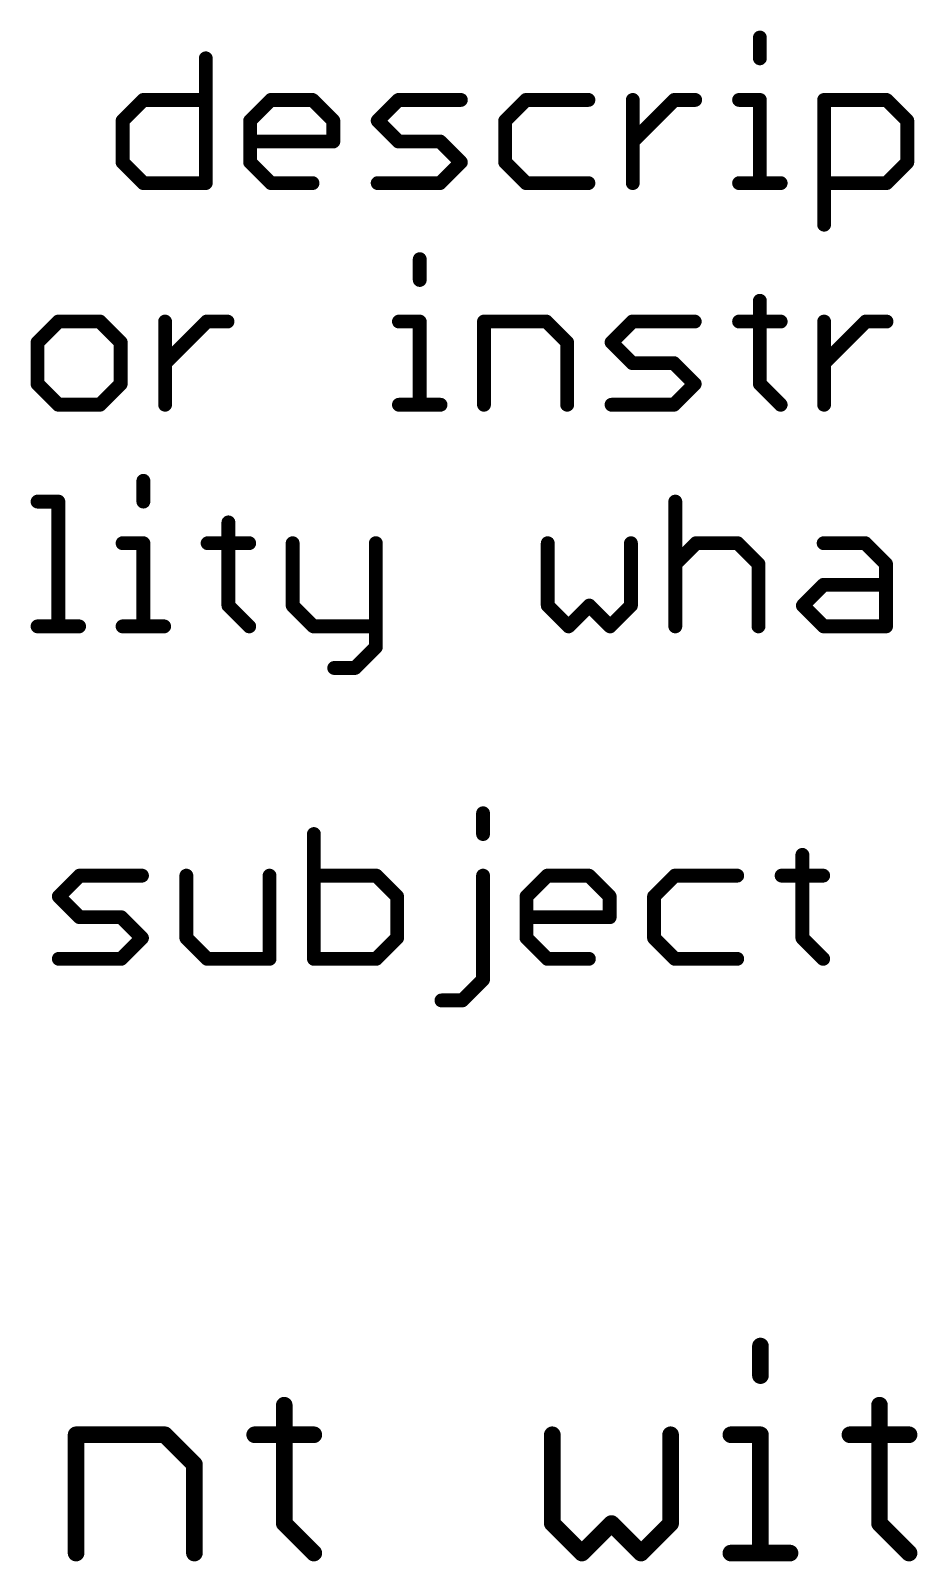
# Model space of a CAD drawing. Extents: x -20 to 130, y -23 to 56.
# Drawn here: x 39.64 to 47.77, y -22.86 to -8.83 of the extents above; entities that cross this region are included whole.
import ezdxf

# ---------------------------------------------------------------- set-up
doc = ezdxf.new("R2010")
doc.units = 0
doc.layers.add('1', color=22, linetype='CONTINUOUS')

msp = doc.modelspace()

# ---------------------------------------------------------------- linework, layer by layer
at = {"layer": '1'}
for points, const_width in [([(46.3587, -8.8889, 1), (46.2952, -8.8889)], 0.0635), ([(41.2786, -9.0795, 1), (41.2151, -9.0795)], 0.0635), ([(46.2952, -9.0795, 1), (46.3587, -9.0795)], 0.0635), ([(40.6749, -9.4291, 1), (40.6749, -9.4926)], 0.0635), ([(40.6973, -9.4833, 1), (40.6524, -9.4384)], 0.0635), ([(41.2469, -9.4926, 1), (41.2469, -9.4291)], 0.0635), ([(41.8443, -9.4291, 1), (41.8443, -9.4926)], 0.0635), ([(41.8667, -9.4833, 1), (41.8218, -9.4384)], 0.0635), ([(42.2481, -9.4384, 1), (42.2032, -9.4833)], 0.0635), ([(42.2256, -9.4926, 1), (42.2256, -9.4291)], 0.0635), ([(43.0137, -9.4291, 1), (43.0137, -9.4926)], 0.0635), ([(43.0361, -9.4833, 1), (42.9912, -9.4384)], 0.0635), ([(43.5857, -9.4926, 1), (43.5857, -9.4291)], 0.0635), ([(44.1831, -9.4291, 1), (44.1831, -9.4926)], 0.0635), ([(44.2055, -9.4833, 1), (44.1606, -9.4384)], 0.0635), ([(44.7551, -9.4926, 1), (44.7551, -9.4291)], 0.0635), ([(45.1936, -9.4609, 1), (45.1301, -9.4609)], 0.0635), ([(45.5431, -9.4291, 1), (45.5431, -9.4926)], 0.0635), ([(45.5656, -9.4833, 1), (45.5207, -9.4384)], 0.0635), ([(45.7338, -9.4926, 1), (45.7338, -9.4291)], 0.0635), ([(46.1363, -9.4291, 1), (46.1363, -9.4926)], 0.0635), ([(46.3587, -9.4609, 1), (46.2952, -9.4609)], 0.0635), ([(46.327, -9.4926, 1), (46.327, -9.4291)], 0.0635), ([(46.9477, -9.4609, 1), (46.8842, -9.4609)], 0.0635), ([(46.9159, -9.4291, 1), (46.9159, -9.4926)], 0.0635), ([(47.5103, -9.4384, 1), (47.4654, -9.4833)], 0.0635), ([(47.4879, -9.4926, 1), (47.4879, -9.4291)], 0.0635), ([(40.516, -9.6515, 1), (40.4525, -9.6515)], 0.0635), ([(40.4618, -9.6291, 1), (40.5067, -9.674)], 0.0635), ([(41.6854, -9.6515, 1), (41.6219, -9.6515)], 0.0635), ([(41.6312, -9.6291, 1), (41.6761, -9.674)], 0.0635), ([(42.448, -9.6515, 1), (42.3845, -9.6515)], 0.0635), ([(42.3938, -9.674, 1), (42.4387, -9.6291)], 0.0635), ([(42.8455, -9.6291, 1), (42.8006, -9.674)], 0.0635), ([(42.8006, -9.6291, 1), (42.8455, -9.674)], 0.0635), ([(44.0242, -9.6515, 1), (43.9607, -9.6515)], 0.0635), ([(43.97, -9.6291, 1), (44.0149, -9.674)], 0.0635), ([(47.7103, -9.6515, 1), (47.6468, -9.6515)], 0.0635), ([(47.6561, -9.674, 1), (47.701, -9.6291)], 0.0635), ([(41.6536, -9.8104, 1), (41.6536, -9.8739)], 0.0635), ([(42.3845, -9.8422, 1), (42.448, -9.8422)], 0.0635), ([(42.4163, -9.8739, 1), (42.4163, -9.8104)], 0.0635), ([(43.0137, -9.8104, 1), (43.0137, -9.8739)], 0.0635), ([(42.9912, -9.8646, 1), (43.0361, -9.8197)], 0.0635), ([(43.4175, -9.8197, 1), (43.3726, -9.8646)], 0.0635), ([(43.395, -9.8739, 1), (43.395, -9.8104)], 0.0635), ([(45.1394, -9.8197, 1), (45.1843, -9.8646)], 0.0635), ([(40.4525, -10.0328, 1), (40.516, -10.0328)], 0.0635), ([(40.5067, -10.0104, 1), (40.4618, -10.0553)], 0.0635), ([(41.6219, -10.0328, 1), (41.6854, -10.0328)], 0.0635), ([(41.6761, -10.0104, 1), (41.6312, -10.0553)], 0.0635), ([(43.6081, -10.0553, 1), (43.5632, -10.0104)], 0.0635), ([(43.5632, -10.0553, 1), (43.6081, -10.0104)], 0.0635), ([(44.0149, -10.0104, 1), (43.97, -10.0553)], 0.0635), ([(43.9607, -10.0328, 1), (44.0242, -10.0328)], 0.0635), ([(47.6468, -10.0328, 1), (47.7103, -10.0328)], 0.0635), ([(47.701, -10.0553, 1), (47.6561, -10.0104)], 0.0635), ([(40.6749, -10.1918, 1), (40.6749, -10.2553)], 0.0635), ([(40.6524, -10.246, 1), (40.6973, -10.201)], 0.0635), ([(41.2151, -10.2235, 1), (41.2786, -10.2235)], 0.0635), ([(41.2469, -10.2553, 1), (41.2469, -10.1918)], 0.0635), ([(41.8443, -10.1918, 1), (41.8443, -10.2553)], 0.0635), ([(41.8218, -10.246, 1), (41.8667, -10.201)], 0.0635), ([(42.2256, -10.2553, 1), (42.2256, -10.1918)], 0.0635), ([(42.823, -10.1918, 1), (42.823, -10.2553)], 0.0635), ([(43.3726, -10.201, 1), (43.4175, -10.246)], 0.0635), ([(43.395, -10.2553, 1), (43.395, -10.1918)], 0.0635), ([(44.1831, -10.1918, 1), (44.1831, -10.2553)], 0.0635), ([(44.1606, -10.246, 1), (44.2055, -10.201)], 0.0635), ([(44.7551, -10.2553, 1), (44.7551, -10.1918)], 0.0635), ([(45.1301, -10.2235, 1), (45.1936, -10.2235)], 0.0635), ([(46.1363, -10.1918, 1), (46.1363, -10.2553)], 0.0635), ([(46.2952, -10.2235, 1), (46.3587, -10.2235)], 0.0635), ([(46.5176, -10.2553, 1), (46.5176, -10.1918)], 0.0635), ([(46.9159, -10.1918, 1), (46.9159, -10.2553)], 0.0635), ([(47.4654, -10.201, 1), (47.5103, -10.246)], 0.0635), ([(47.4879, -10.2553, 1), (47.4879, -10.1918)], 0.0635), ([(46.8842, -10.6048, 1), (46.9477, -10.6048)], 0.0635), ([(43.2403, -10.9209, 1), (43.1768, -10.9209)], 0.0635), ([(43.1768, -11.1115, 1), (43.2403, -11.1115)], 0.0635), ([(46.3587, -11.3022, 1), (46.2952, -11.3022)], 0.0635), ([(39.8953, -11.4611, 1), (39.8953, -11.5246)], 0.0635), ([(39.9177, -11.5153, 1), (39.8728, -11.4704)], 0.0635), ([(40.2991, -11.4704, 1), (40.2542, -11.5153)], 0.0635), ([(40.2766, -11.5246, 1), (40.2766, -11.4611)], 0.0635), ([(40.9058, -11.4929, 1), (40.8423, -11.4929)], 0.0635), ([(41.2553, -11.4611, 1), (41.2553, -11.5246)], 0.0635), ([(41.2778, -11.5153, 1), (41.2329, -11.4704)], 0.0635), ([(41.446, -11.5246, 1), (41.446, -11.4611)], 0.0635), ([(43.0179, -11.4611, 1), (43.0179, -11.5246)], 0.0635), ([(43.2403, -11.4929, 1), (43.1768, -11.4929)], 0.0635), ([(43.2086, -11.5246, 1), (43.2086, -11.4611)], 0.0635), ([(43.8293, -11.4929, 1), (43.7658, -11.4929)], 0.0635), ([(43.7975, -11.4611, 1), (43.7975, -11.5246)], 0.0635), ([(44.392, -11.4704, 1), (44.3471, -11.5153)], 0.0635), ([(44.3695, -11.5246, 1), (44.3695, -11.4611)], 0.0635), ([(45.1576, -11.4611, 1), (45.1576, -11.5246)], 0.0635), ([(45.18, -11.5153, 1), (45.1351, -11.4704)], 0.0635), ([(45.7296, -11.5246, 1), (45.7296, -11.4611)], 0.0635), ([(46.1363, -11.4611, 1), (46.1363, -11.5246)], 0.0635), ([(46.5176, -11.5246, 1), (46.5176, -11.4611)], 0.0635), ([(46.9477, -11.4929, 1), (46.8842, -11.4929)], 0.0635), ([(47.2972, -11.4611, 1), (47.2972, -11.5246)], 0.0635), ([(47.3197, -11.5153, 1), (47.2748, -11.4704)], 0.0635), ([(47.4879, -11.5246, 1), (47.4879, -11.4611)], 0.0635), ([(39.7364, -11.6835, 1), (39.6729, -11.6835)], 0.0635), ([(39.6822, -11.6611, 1), (39.7271, -11.706)], 0.0635), ([(40.499, -11.6835, 1), (40.4355, -11.6835)], 0.0635), ([(40.4448, -11.706, 1), (40.4897, -11.6611)], 0.0635), ([(44.5919, -11.6835, 1), (44.5284, -11.6835)], 0.0635), ([(44.5377, -11.706, 1), (44.5826, -11.6611)], 0.0635), ([(44.9894, -11.6611, 1), (44.9445, -11.706)], 0.0635), ([(44.9445, -11.6611, 1), (44.9894, -11.706)], 0.0635), ([(40.8516, -11.8517, 1), (40.8965, -11.8966)], 0.0635), ([(45.1576, -11.8424, 1), (45.1576, -11.9059)], 0.0635), ([(45.1351, -11.8966, 1), (45.18, -11.8517)], 0.0635), ([(45.5614, -11.8517, 1), (45.5164, -11.8966)], 0.0635), ([(45.5389, -11.9059, 1), (45.5389, -11.8424)], 0.0635), ([(46.8935, -11.8517, 1), (46.9384, -11.8966)], 0.0635), ([(39.6729, -12.0648, 1), (39.7364, -12.0648)], 0.0635), ([(39.7271, -12.0424, 1), (39.6822, -12.0873)], 0.0635), ([(40.4355, -12.0648, 1), (40.499, -12.0648)], 0.0635), ([(40.4897, -12.0873, 1), (40.4448, -12.0424)], 0.0635), ([(45.752, -12.0873, 1), (45.7071, -12.0424)], 0.0635), ([(45.7071, -12.0873, 1), (45.752, -12.0424)], 0.0635), ([(46.2952, -12.0648, 1), (46.3587, -12.0648)], 0.0635), ([(46.3494, -12.0424, 1), (46.3045, -12.0873)], 0.0635), ([(39.8953, -12.2238, 1), (39.8953, -12.2873)], 0.0635), ([(39.8728, -12.278, 1), (39.9177, -12.233)], 0.0635), ([(40.2542, -12.233, 1), (40.2991, -12.278)], 0.0635), ([(40.2766, -12.2873, 1), (40.2766, -12.2238)], 0.0635), ([(43.0179, -12.2238, 1), (43.0179, -12.2873)], 0.0635), ([(43.3992, -12.2873, 1), (43.3992, -12.2238)], 0.0635), ([(44.9669, -12.2238, 1), (44.9669, -12.2873)], 0.0635), ([(45.5164, -12.233, 1), (45.5614, -12.278)], 0.0635), ([(45.5389, -12.2873, 1), (45.5389, -12.2238)], 0.0635), ([(46.4952, -12.278, 1), (46.5401, -12.233)], 0.0635), ([(40.8423, -12.2555, 1), (40.9058, -12.2555)], 0.0635), ([(43.1768, -12.2555, 1), (43.2403, -12.2555)], 0.0635), ([(43.7658, -12.2555, 1), (43.8293, -12.2555)], 0.0635), ([(44.5284, -12.2555, 1), (44.5919, -12.2555)], 0.0635), ([(46.8842, -12.2555, 1), (46.9477, -12.2555)], 0.0635), ([(40.7066, -12.9529, 1), (40.6431, -12.9529)], 0.0635), ([(39.7046, -13.1118, 1), (39.7046, -13.1753)], 0.0635), ([(39.927, -13.1435, 1), (39.8635, -13.1435)], 0.0635), ([(39.8953, -13.1753, 1), (39.8953, -13.1118)], 0.0635), ([(40.6431, -13.1435, 1), (40.7066, -13.1435)], 0.0635), ([(45.5834, -13.1435, 1), (45.5199, -13.1435)], 0.0635), ([(41.4862, -13.3342, 1), (41.4227, -13.3342)], 0.0635), ([(40.4842, -13.4931, 1), (40.4842, -13.5566)], 0.0635), ([(40.7066, -13.5249, 1), (40.6431, -13.5249)], 0.0635), ([(40.6749, -13.5566, 1), (40.6749, -13.4931)], 0.0635), ([(41.2638, -13.4931, 1), (41.2638, -13.5566)], 0.0635), ([(41.6451, -13.5566, 1), (41.6451, -13.4931)], 0.0635), ([(42.0752, -13.5249, 1), (42.0117, -13.5249)], 0.0635), ([(42.8378, -13.5249, 1), (42.7743, -13.5249)], 0.0635), ([(44.414, -13.5249, 1), (44.3505, -13.5249)], 0.0635), ([(45.1766, -13.5249, 1), (45.1131, -13.5249)], 0.0635), ([(45.7423, -13.4931, 1), (45.7423, -13.5566)], 0.0635), ([(45.7647, -13.5473, 1), (45.7198, -13.5024)], 0.0635), ([(46.146, -13.5024, 1), (46.1011, -13.5473)], 0.0635), ([(46.1236, -13.5566, 1), (46.1236, -13.4931)], 0.0635), ([(46.9117, -13.4931, 1), (46.9117, -13.5566)], 0.0635), ([(47.3154, -13.5024, 1), (47.2705, -13.5473)], 0.0635), ([(47.293, -13.5566, 1), (47.293, -13.4931)], 0.0635), ([(45.5292, -13.6931, 1), (45.5741, -13.738)], 0.0635), ([(46.346, -13.7155, 1), (46.2825, -13.7155)], 0.0635), ([(46.2918, -13.738, 1), (46.3367, -13.6931)], 0.0635), ([(47.5154, -13.7155, 1), (47.4519, -13.7155)], 0.0635), ([(47.4612, -13.738, 1), (47.5061, -13.6931)], 0.0635), ([(46.9117, -13.8744, 1), (46.9117, -13.9379)], 0.0635), ([(46.9341, -13.9286, 1), (46.8892, -13.8837)], 0.0635), ([(47.4837, -13.9379, 1), (47.4837, -13.8744)], 0.0635), ([(41.4769, -14.0744, 1), (41.432, -14.1193)], 0.0635), ([(42.0659, -14.0744, 1), (42.021, -14.1193)], 0.0635), ([(44.4047, -14.0744, 1), (44.3598, -14.1193)], 0.0635), ([(44.786, -14.0744, 1), (44.7411, -14.1193)], 0.0635), ([(44.786, -14.1193, 1), (44.7411, -14.0744)], 0.0635), ([(45.1673, -14.1193, 1), (45.1224, -14.0744)], 0.0635), ([(46.7435, -14.0744, 1), (46.6986, -14.1193)], 0.0635), ([(41.4227, -14.0968, 1), (41.4862, -14.0968)], 0.0635), ([(42.0117, -14.0968, 1), (42.0752, -14.0968)], 0.0635), ([(44.3505, -14.0968, 1), (44.414, -14.0968)], 0.0635), ([(45.1131, -14.0968, 1), (45.1766, -14.0968)], 0.0635), ([(46.6986, -14.0744, 1), (46.7435, -14.1193)], 0.0635), ([(39.7046, -14.2558, 1), (39.7046, -14.3193)], 0.0635), ([(39.8635, -14.2875, 1), (39.927, -14.2875)], 0.0635), ([(40.086, -14.3193, 1), (40.086, -14.2558)], 0.0635), ([(40.4842, -14.2558, 1), (40.4842, -14.3193)], 0.0635), ([(40.6431, -14.2875, 1), (40.7066, -14.2875)], 0.0635), ([(40.8655, -14.3193, 1), (40.8655, -14.2558)], 0.0635), ([(41.6227, -14.31, 1), (41.6676, -14.265)], 0.0635), ([(42.2341, -14.2558, 1), (42.2341, -14.3193)], 0.0635), ([(42.2116, -14.31, 1), (42.2565, -14.265)], 0.0635), ([(42.8061, -14.3193, 1), (42.8061, -14.2558)], 0.0635), ([(44.5504, -14.265, 1), (44.5953, -14.31)], 0.0635), ([(44.5504, -14.31, 1), (44.5953, -14.265)], 0.0635), ([(44.9317, -14.265, 1), (44.9766, -14.31)], 0.0635), ([(44.9317, -14.31, 1), (44.9766, -14.265)], 0.0635), ([(45.5199, -14.2875, 1), (45.5834, -14.2875)], 0.0635), ([(46.2825, -14.2875, 1), (46.346, -14.2875)], 0.0635), ([(46.9117, -14.2558, 1), (46.9117, -14.3193)], 0.0635), ([(46.8892, -14.31, 1), (46.9341, -14.265)], 0.0635), ([(47.4519, -14.2875, 1), (47.5154, -14.2875)], 0.0635), ([(47.4837, -14.3193, 1), (47.4837, -14.2558)], 0.0635), ([(42.7743, -14.4782, 1), (42.8378, -14.4782)], 0.0635), ([(42.8285, -14.5006, 1), (42.7836, -14.4557)], 0.0635), ([(42.4247, -14.6371, 1), (42.4247, -14.7006)], 0.0635), ([(42.593, -14.6464, 1), (42.6379, -14.6913)], 0.0635), ([(42.6154, -14.7006, 1), (42.6154, -14.6371)], 0.0635), ([(43.8208, -16.0009, 1), (43.7573, -16.0009)], 0.0635), ([(42.2701, -16.1915, 1), (42.2066, -16.1915)], 0.0635), ([(43.7573, -16.1915, 1), (43.8208, -16.1915)], 0.0635), ([(46.7485, -16.3822, 1), (46.685, -16.3822)], 0.0635), ([(40.0902, -16.5411, 1), (40.0902, -16.6046)], 0.0635), ([(40.1126, -16.5953, 1), (40.0677, -16.5504)], 0.0635), ([(40.6622, -16.6046, 1), (40.6622, -16.5411)], 0.0635), ([(41.1007, -16.5729, 1), (41.0372, -16.5729)], 0.0635), ([(41.8633, -16.5729, 1), (41.7998, -16.5729)], 0.0635), ([(42.2383, -16.5411, 1), (42.2383, -16.6046)], 0.0635), ([(42.8328, -16.5504, 1), (42.7879, -16.5953)], 0.0635), ([(42.8103, -16.6046, 1), (42.8103, -16.5411)], 0.0635), ([(43.8208, -16.5729, 1), (43.7573, -16.5729)], 0.0635), ([(44.378, -16.5411, 1), (44.378, -16.6046)], 0.0635), ([(44.4004, -16.5953, 1), (44.3555, -16.5504)], 0.0635), ([(44.7818, -16.5504, 1), (44.7368, -16.5953)], 0.0635), ([(44.7593, -16.6046, 1), (44.7593, -16.5411)], 0.0635), ([(45.5474, -16.5411, 1), (45.5474, -16.6046)], 0.0635), ([(45.5698, -16.5953, 1), (45.5249, -16.5504)], 0.0635), ([(46.1194, -16.6046, 1), (46.1194, -16.5411)], 0.0635), ([(46.5261, -16.5411, 1), (46.5261, -16.6046)], 0.0635), ([(46.9074, -16.6046, 1), (46.9074, -16.5411)], 0.0635), ([(39.922, -16.7411, 1), (39.8771, -16.786)], 0.0635), ([(43.0327, -16.7635, 1), (42.9692, -16.7635)], 0.0635), ([(44.2191, -16.7635, 1), (44.1556, -16.7635)], 0.0635), ([(44.9817, -16.7635, 1), (44.9182, -16.7635)], 0.0635), ([(45.3885, -16.7635, 1), (45.325, -16.7635)], 0.0635), ([(39.8771, -16.7411, 1), (39.922, -16.786)], 0.0635), ([(42.9785, -16.786, 1), (43.0234, -16.7411)], 0.0635), ([(44.1649, -16.7411, 1), (44.2098, -16.786)], 0.0635), ([(44.9275, -16.786, 1), (44.9724, -16.7411)], 0.0635), ([(45.3343, -16.7411, 1), (45.3792, -16.786)], 0.0635), ([(40.0902, -16.9224, 1), (40.0902, -16.9859)], 0.0635), ([(40.0677, -16.9766, 1), (40.1126, -16.9317)], 0.0635), ([(40.494, -16.9317, 1), (40.4491, -16.9766)], 0.0635), ([(40.4715, -16.9859, 1), (40.4715, -16.9224)], 0.0635), ([(44.1873, -16.9224, 1), (44.1873, -16.9859)], 0.0635), ([(44.9182, -16.9542, 1), (44.9817, -16.9542)], 0.0635), ([(44.95, -16.9859, 1), (44.95, -16.9224)], 0.0635), ([(40.6846, -17.1673, 1), (40.6397, -17.1224)], 0.0635), ([(40.6397, -17.1673, 1), (40.6846, -17.1224)], 0.0635), ([(41.0372, -17.1448, 1), (41.1007, -17.1448)], 0.0635), ([(41.0914, -17.1224, 1), (41.0465, -17.1673)], 0.0635), ([(42.9692, -17.1448, 1), (43.0327, -17.1448)], 0.0635), ([(43.0234, -17.1673, 1), (42.9785, -17.1224)], 0.0635), ([(44.1556, -17.1448, 1), (44.2191, -17.1448)], 0.0635), ([(44.2098, -17.1224, 1), (44.1649, -17.1673)], 0.0635), ([(45.3792, -17.1224, 1), (45.3343, -17.1673)], 0.0635), ([(45.325, -17.1448, 1), (45.3885, -17.1448)], 0.0635), ([(46.685, -17.1448, 1), (46.7485, -17.1448)], 0.0635), ([(46.7392, -17.1224, 1), (46.6943, -17.1673)], 0.0635), ([(39.8995, -17.3038, 1), (39.8995, -17.3672)], 0.0635), ([(40.4491, -17.313, 1), (40.494, -17.358)], 0.0635), ([(40.4715, -17.3672, 1), (40.4715, -17.3038)], 0.0635), ([(41.2596, -17.3038, 1), (41.2596, -17.3672)], 0.0635), ([(41.2371, -17.358, 1), (41.282, -17.313)], 0.0635), ([(41.7998, -17.3355, 1), (41.8633, -17.3355)], 0.0635), ([(41.8316, -17.3672, 1), (41.8316, -17.3038)], 0.0635), ([(42.2383, -17.3038, 1), (42.2383, -17.3672)], 0.0635), ([(42.2066, -17.3355, 1), (42.2701, -17.3355)], 0.0635), ([(42.7879, -17.313, 1), (42.8328, -17.358)], 0.0635), ([(42.8103, -17.3672, 1), (42.8103, -17.3038)], 0.0635), ([(44.378, -17.3038, 1), (44.378, -17.3672)], 0.0635), ([(44.3555, -17.358, 1), (44.4004, -17.313)], 0.0635), ([(44.7593, -17.3672, 1), (44.7593, -17.3038)], 0.0635), ([(45.5474, -17.3038, 1), (45.5474, -17.3672)], 0.0635), ([(45.5249, -17.358, 1), (45.5698, -17.313)], 0.0635), ([(46.1194, -17.3672, 1), (46.1194, -17.3038)], 0.0635), ([(46.885, -17.358, 1), (46.9299, -17.313)], 0.0635), ([(43.7573, -17.5262, 1), (43.8208, -17.5262)], 0.0635), ([(43.8115, -17.5486, 1), (43.7666, -17.5037)], 0.0635), ([(43.4077, -17.6851, 1), (43.4077, -17.7486)], 0.0635), ([(43.5759, -17.6944, 1), (43.6208, -17.7393)], 0.0635), ([(43.5984, -17.7486, 1), (43.5984, -17.6851)], 0.0635), ([(46.3703, -20.8856, 1), (46.2941, -20.8856)], 0.0762), ([(46.2941, -21.1568, 1), (46.3703, -21.1568)], 0.0762), ([(42.0045, -21.428, 1), (41.9283, -21.428)], 0.0762), ([(47.4617, -21.428, 1), (47.3855, -21.428)], 0.0762), ([(40.0962, -21.6991, 1), (40.02, -21.6991)], 0.0762), ([(40.0581, -21.661, 1), (40.0581, -21.7372)], 0.0762), ([(40.8986, -21.6722, 1), (40.8447, -21.7261)], 0.0762), ([(40.8716, -21.7372, 1), (40.8716, -21.661)], 0.0762), ([(41.6953, -21.661, 1), (41.6953, -21.7372)], 0.0762), ([(42.2376, -21.7372, 1), (42.2376, -21.661)], 0.0762), ([(44.462, -21.6991, 1), (44.3858, -21.6991)], 0.0762), ([(45.5466, -21.6991, 1), (45.4704, -21.6991)], 0.0762), ([(46.061, -21.661, 1), (46.061, -21.7372)], 0.0762), ([(46.3703, -21.6991, 1), (46.2941, -21.6991)], 0.0762), ([(46.3322, -21.7372, 1), (46.3322, -21.661)], 0.0762), ([(47.1525, -21.661, 1), (47.1525, -21.7372)], 0.0762), ([(47.6948, -21.7372, 1), (47.6948, -21.661)], 0.0762), ([(41.1809, -21.9703, 1), (41.1047, -21.9703)], 0.0762), ([(41.1158, -21.9972, 1), (41.1697, -21.9434)], 0.0762), ([(41.9934, -22.4857, 1), (41.9395, -22.5396)], 0.0762), ([(44.4508, -22.4857, 1), (44.3969, -22.5396)], 0.0762), ([(44.9931, -22.4857, 1), (44.9393, -22.5396)], 0.0762), ([(44.9931, -22.5396, 1), (44.9393, -22.4857)], 0.0762), ([(45.5355, -22.5396, 1), (45.4816, -22.4857)], 0.0762), ([(47.4506, -22.4857, 1), (47.3967, -22.5396)], 0.0762), ([(41.9283, -22.5126, 1), (42.0045, -22.5126)], 0.0762), ([(44.3858, -22.5126, 1), (44.462, -22.5126)], 0.0762), ([(45.4704, -22.5126, 1), (45.5466, -22.5126)], 0.0762), ([(47.3855, -22.5126, 1), (47.4617, -22.5126)], 0.0762), ([(42.2107, -22.8107, 1), (42.2645, -22.7569)], 0.0762), ([(44.6681, -22.7569, 1), (44.722, -22.8107)], 0.0762), ([(44.6681, -22.8107, 1), (44.722, -22.7569)], 0.0762), ([(45.2104, -22.7569, 1), (45.2643, -22.8107)], 0.0762), ([(45.2104, -22.8107, 1), (45.2643, -22.7569)], 0.0762), ([(46.061, -22.7457, 1), (46.061, -22.8219)], 0.0762), ([(46.6034, -22.8219, 1), (46.6034, -22.7457)], 0.0762), ([(47.6679, -22.8107, 1), (47.7217, -22.7569)], 0.0762), ([(40.02, -22.7838, 1), (40.0962, -22.7838)], 0.0762), ([(41.1047, -22.7838, 1), (41.1809, -22.7838)], 0.0762), ([(46.2941, -22.7838, 1), (46.3703, -22.7838)], 0.0762)]:
    msp.add_lwpolyline(points, format="xyb", dxfattribs=dict(at, const_width=const_width))
for points, const_width in [([(46.327, -8.8889), (46.327, -9.0795)], 0.127), ([(41.2469, -9.0795), (41.2469, -10.2235)], 0.127), ([(40.4842, -9.6515), (40.6749, -9.4609)], 0.127), ([(40.6749, -9.4609), (41.2469, -9.4609)], 0.127), ([(41.6536, -9.6515), (41.8443, -9.4609)], 0.127), ([(41.8443, -9.4609), (42.2256, -9.4609)], 0.127), ([(42.2256, -9.4609), (42.4163, -9.6515)], 0.127), ([(42.823, -9.6515), (43.0137, -9.4609)], 0.127), ([(43.0137, -9.4609), (43.5857, -9.4609)], 0.127), ([(44.1831, -9.4609), (43.9924, -9.6515)], 0.127), ([(44.7551, -9.4609), (44.1831, -9.4609)], 0.127), ([(45.1618, -10.2235), (45.1618, -9.4609)], 0.127), ([(45.1618, -9.8422), (45.5431, -9.4609)], 0.127), ([(45.5431, -9.4609), (45.7338, -9.4609)], 0.127), ([(46.1363, -9.4609), (46.327, -9.4609)], 0.127), ([(46.327, -9.4609), (46.327, -10.2235)], 0.127), ([(46.9159, -10.6048), (46.9159, -9.4609)], 0.127), ([(46.9159, -9.4609), (47.4879, -9.4609)], 0.127), ([(47.4879, -9.4609), (47.6786, -9.6515)], 0.127), ([(40.4842, -10.0328), (40.4842, -9.6515)], 0.127), ([(41.6536, -10.0328), (41.6536, -9.6515)], 0.127), ([(42.4163, -9.6515), (42.4163, -9.8422)], 0.127), ([(43.0137, -9.8422), (42.823, -9.6515)], 0.127), ([(43.9924, -9.6515), (43.9924, -10.0328)], 0.127), ([(47.6786, -9.6515), (47.6786, -10.0328)], 0.127), ([(42.4163, -9.8422), (41.6536, -9.8422)], 0.127), ([(43.395, -9.8422), (43.0137, -9.8422)], 0.127), ([(43.5857, -10.0328), (43.395, -9.8422)], 0.127), ([(40.6749, -10.2235), (40.4842, -10.0328)], 0.127), ([(41.8443, -10.2235), (41.6536, -10.0328)], 0.127), ([(43.395, -10.2235), (43.5857, -10.0328)], 0.127), ([(43.9924, -10.0328), (44.1831, -10.2235)], 0.127), ([(47.6786, -10.0328), (47.4879, -10.2235)], 0.127), ([(41.2469, -10.2235), (40.6749, -10.2235)], 0.127), ([(42.2256, -10.2235), (41.8443, -10.2235)], 0.127), ([(42.823, -10.2235), (43.395, -10.2235)], 0.127), ([(44.1831, -10.2235), (44.7551, -10.2235)], 0.127), ([(46.1363, -10.2235), (46.5176, -10.2235)], 0.127), ([(47.4879, -10.2235), (46.9159, -10.2235)], 0.127), ([(43.2086, -10.9209), (43.2086, -11.1115)], 0.127), ([(46.327, -11.3022), (46.327, -12.0648)], 0.127), ([(39.8953, -11.4929), (39.7046, -11.6835)], 0.127), ([(40.2766, -11.4929), (39.8953, -11.4929)], 0.127), ([(40.4673, -11.6835), (40.2766, -11.4929)], 0.127), ([(40.874, -12.2555), (40.874, -11.4929)], 0.127), ([(40.874, -11.8742), (41.2553, -11.4929)], 0.127), ([(41.2553, -11.4929), (41.446, -11.4929)], 0.127), ([(43.0179, -11.4929), (43.2086, -11.4929)], 0.127), ([(43.2086, -11.4929), (43.2086, -12.2555)], 0.127), ([(43.7975, -12.2555), (43.7975, -11.4929)], 0.127), ([(43.7975, -11.4929), (44.3695, -11.4929)], 0.127), ([(44.3695, -11.4929), (44.5602, -11.6835)], 0.127), ([(44.9669, -11.6835), (45.1576, -11.4929)], 0.127), ([(45.1576, -11.4929), (45.7296, -11.4929)], 0.127), ([(46.1363, -11.4929), (46.5176, -11.4929)], 0.127), ([(46.9159, -12.2555), (46.9159, -11.4929)], 0.127), ([(46.9159, -11.8742), (47.2972, -11.4929)], 0.127), ([(47.2972, -11.4929), (47.4879, -11.4929)], 0.127), ([(39.7046, -11.6835), (39.7046, -12.0648)], 0.127), ([(40.4673, -12.0648), (40.4673, -11.6835)], 0.127), ([(44.5602, -11.6835), (44.5602, -12.2555)], 0.127), ([(45.1576, -11.8742), (44.9669, -11.6835)], 0.127), ([(45.5389, -11.8742), (45.1576, -11.8742)], 0.127), ([(45.7296, -12.0648), (45.5389, -11.8742)], 0.127), ([(39.7046, -12.0648), (39.8953, -12.2555)], 0.127), ([(40.2766, -12.2555), (40.4673, -12.0648)], 0.127), ([(45.5389, -12.2555), (45.7296, -12.0648)], 0.127), ([(46.327, -12.0648), (46.5176, -12.2555)], 0.127), ([(39.8953, -12.2555), (40.2766, -12.2555)], 0.127), ([(43.0179, -12.2555), (43.3992, -12.2555)], 0.127), ([(44.9669, -12.2555), (45.5389, -12.2555)], 0.127), ([(40.6749, -12.9529), (40.6749, -13.1435)], 0.127), ([(39.7046, -13.1435), (39.8953, -13.1435)], 0.127), ([(39.8953, -13.1435), (39.8953, -14.2875)], 0.127), ([(45.5516, -13.1435), (45.5516, -14.2875)], 0.127), ([(41.4545, -13.3342), (41.4545, -14.0968)], 0.127), ([(40.4842, -13.5249), (40.6749, -13.5249)], 0.127), ([(40.6749, -13.5249), (40.6749, -14.2875)], 0.127), ([(41.2638, -13.5249), (41.6451, -13.5249)], 0.127), ([(42.0434, -13.5249), (42.0434, -14.0968)], 0.127), ([(42.8061, -13.5249), (42.8061, -14.4782)], 0.127), ([(44.3822, -13.5249), (44.3822, -14.0968)], 0.127), ([(45.1449, -14.0968), (45.1449, -13.5249)], 0.127), ([(45.5516, -13.7155), (45.7423, -13.5249)], 0.127), ([(45.7423, -13.5249), (46.1236, -13.5249)], 0.127), ([(46.1236, -13.5249), (46.3143, -13.7155)], 0.127), ([(46.9117, -13.5249), (47.293, -13.5249)], 0.127), ([(47.293, -13.5249), (47.4837, -13.7155)], 0.127), ([(46.3143, -13.7155), (46.3143, -14.2875)], 0.127), ([(47.4837, -13.7155), (47.4837, -14.2875)], 0.127), ([(46.721, -14.0968), (46.9117, -13.9062)], 0.127), ([(46.9117, -13.9062), (47.4837, -13.9062)], 0.127), ([(41.4545, -14.0968), (41.6451, -14.2875)], 0.127), ([(42.0434, -14.0968), (42.2341, -14.2875)], 0.127), ([(44.3822, -14.0968), (44.5729, -14.2875)], 0.127), ([(44.5729, -14.2875), (44.7635, -14.0968)], 0.127), ([(44.7635, -14.0968), (44.9542, -14.2875)], 0.127), ([(44.9542, -14.2875), (45.1449, -14.0968)], 0.127), ([(46.9117, -14.2875), (46.721, -14.0968)], 0.127), ([(39.7046, -14.2875), (40.086, -14.2875)], 0.127), ([(40.4842, -14.2875), (40.8655, -14.2875)], 0.127), ([(42.2341, -14.2875), (42.8061, -14.2875)], 0.127), ([(47.4837, -14.2875), (46.9117, -14.2875)], 0.127), ([(42.8061, -14.4782), (42.6154, -14.6688)], 0.127), ([(42.6154, -14.6688), (42.4247, -14.6688)], 0.127), ([(43.789, -16.0009), (43.789, -16.1915)], 0.127), ([(42.2383, -16.1915), (42.2383, -17.3355)], 0.127), ([(46.7168, -16.3822), (46.7168, -17.1448)], 0.127), ([(39.8995, -16.7635), (40.0902, -16.5729)], 0.127), ([(40.0902, -16.5729), (40.6622, -16.5729)], 0.127), ([(41.0689, -16.5729), (41.0689, -17.1448)], 0.127), ([(41.8316, -17.3355), (41.8316, -16.5729)], 0.127), ([(42.8103, -16.5729), (42.2383, -16.5729)], 0.127), ([(43.001, -16.7635), (42.8103, -16.5729)], 0.127), ([(43.789, -17.5262), (43.789, -16.5729)], 0.127), ([(44.1873, -16.7635), (44.378, -16.5729)], 0.127), ([(44.378, -16.5729), (44.7593, -16.5729)], 0.127), ([(44.7593, -16.5729), (44.95, -16.7635)], 0.127), ([(45.5474, -16.5729), (45.3567, -16.7635)], 0.127), ([(46.1194, -16.5729), (45.5474, -16.5729)], 0.127), ([(46.5261, -16.5729), (46.9074, -16.5729)], 0.127), ([(40.0902, -16.9542), (39.8995, -16.7635)], 0.127), ([(43.001, -17.1448), (43.001, -16.7635)], 0.127), ([(44.1873, -17.1448), (44.1873, -16.7635)], 0.127), ([(44.95, -16.7635), (44.95, -16.9542)], 0.127), ([(45.3567, -16.7635), (45.3567, -17.1448)], 0.127), ([(40.4715, -16.9542), (40.0902, -16.9542)], 0.127), ([(40.6622, -17.1448), (40.4715, -16.9542)], 0.127), ([(44.95, -16.9542), (44.1873, -16.9542)], 0.127), ([(40.4715, -17.3355), (40.6622, -17.1448)], 0.127), ([(41.0689, -17.1448), (41.2596, -17.3355)], 0.127), ([(42.8103, -17.3355), (43.001, -17.1448)], 0.127), ([(44.378, -17.3355), (44.1873, -17.1448)], 0.127), ([(45.3567, -17.1448), (45.5474, -17.3355)], 0.127), ([(46.7168, -17.1448), (46.9074, -17.3355)], 0.127), ([(39.8995, -17.3355), (40.4715, -17.3355)], 0.127), ([(41.2596, -17.3355), (41.8316, -17.3355)], 0.127), ([(42.2383, -17.3355), (42.8103, -17.3355)], 0.127), ([(44.7593, -17.3355), (44.378, -17.3355)], 0.127), ([(45.5474, -17.3355), (46.1194, -17.3355)], 0.127), ([(43.5984, -17.7168), (43.789, -17.5262)], 0.127), ([(43.4077, -17.7168), (43.5984, -17.7168)], 0.127), ([(46.3322, -20.8856), (46.3322, -21.1568)], 0.1524), ([(41.9664, -21.428), (41.9664, -22.5126)], 0.1524), ([(47.4236, -21.428), (47.4236, -22.5126)], 0.1524), ([(40.0581, -22.7838), (40.0581, -21.6991)], 0.1524), ([(40.0581, -21.6991), (40.8716, -21.6991)], 0.1524), ([(40.8716, -21.6991), (41.1428, -21.9703)], 0.1524), ([(41.6953, -21.6991), (42.2376, -21.6991)], 0.1524), ([(44.4239, -21.6991), (44.4239, -22.5126)], 0.1524), ([(45.5085, -22.5126), (45.5085, -21.6991)], 0.1524), ([(46.061, -21.6991), (46.3322, -21.6991)], 0.1524), ([(46.3322, -21.6991), (46.3322, -22.7838)], 0.1524), ([(47.1525, -21.6991), (47.6948, -21.6991)], 0.1524), ([(41.1428, -21.9703), (41.1428, -22.7838)], 0.1524), ([(41.9664, -22.5126), (42.2376, -22.7838)], 0.1524), ([(44.4239, -22.5126), (44.695, -22.7838)], 0.1524), ([(44.695, -22.7838), (44.9662, -22.5126)], 0.1524), ([(44.9662, -22.5126), (45.2374, -22.7838)], 0.1524), ([(45.2374, -22.7838), (45.5085, -22.5126)], 0.1524), ([(47.4236, -22.5126), (47.6948, -22.7838)], 0.1524), ([(46.061, -22.7838), (46.6034, -22.7838)], 0.1524)]:
    msp.add_lwpolyline(points, dxfattribs=dict(at, const_width=const_width))

doc.saveas('drawing.dxf')
